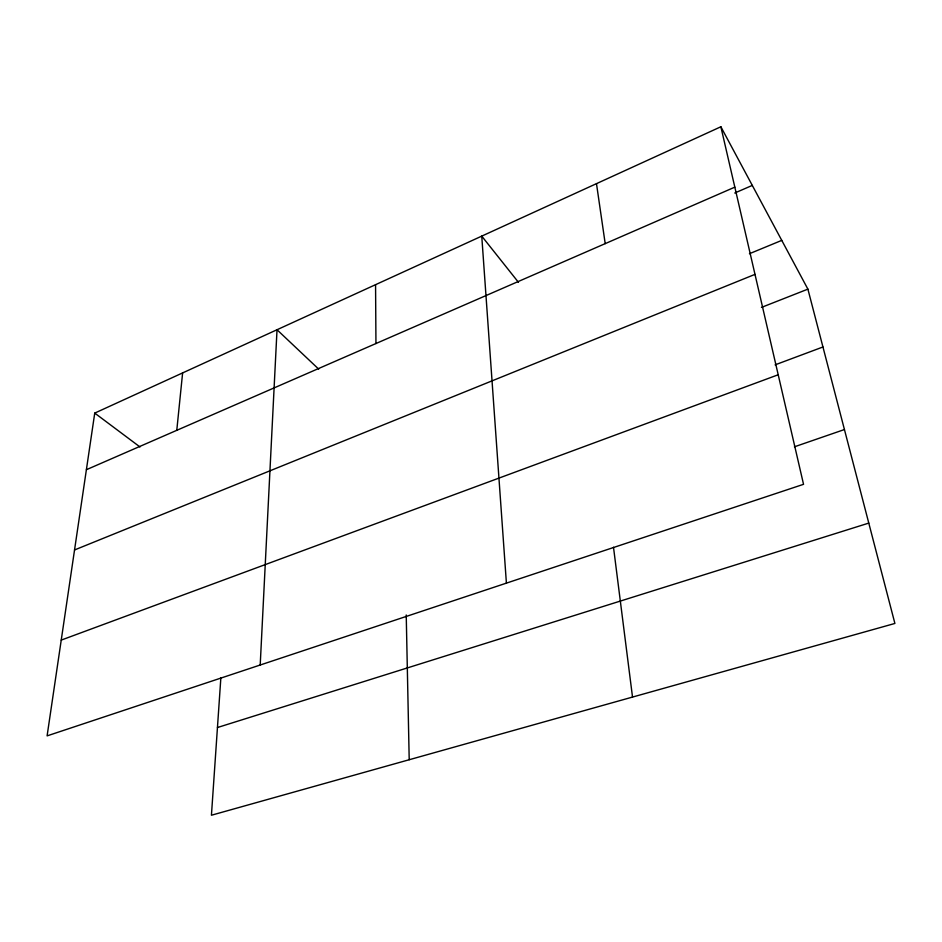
<?xml version="1.0" encoding="UTF-8"?>
<svg xmlns="http://www.w3.org/2000/svg" width="942" height="942" viewBox="0 0 942 942"><rect width="100%" height="100%" fill="white"/><g stroke="black" fill="none" stroke-linecap="round" stroke-linejoin="round"><path stroke-width="1.41" d="M260.204 665.005L277.019 329.747L318.702 369.123M220.864 677.769L211.432 815.23L894.9 623.451L807.895 289.135L720.865 126.77L94.742 413.102L47.1 735.879L803.538 484.318L720.865 126.77M176.778 430.329L182.618 372.902M86.381 469.717L734.819 187.152M734.76 193.016L752.293 185.409M749.443 253.716L781.754 240.387M74.536 549.963L754.989 274.369M761.454 307.41L807.895 289.135M775.101 364.86L822.943 346.986M61.23 640.101L778.21 374.763M794.412 446.814L844.432 429.54M217.449 727.53L868.783 523.093M94.742 413.102L139.993 446.967M518.465 282.317L481.751 236.124L506.407 583.133M596.486 183.655L605.2 243.637M613.501 547.255L632.518 697.068M406.226 614.973L409.205 759.735M375.564 284.672L375.952 343.536"/></g></svg>
